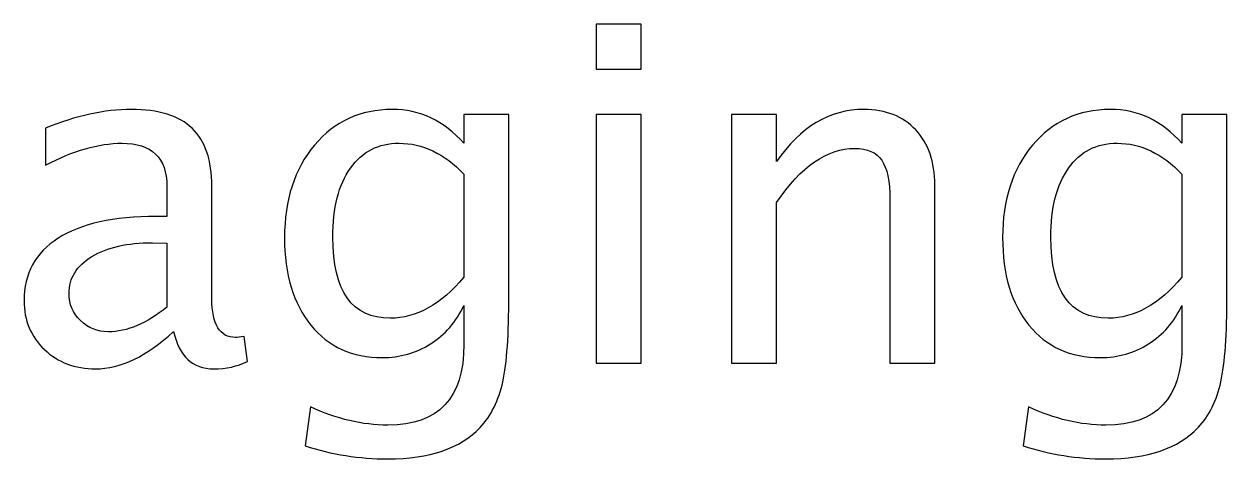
# Model space of a CAD drawing. Header units: centimetres. Extents: x -201 to 63, y -83 to 73.
# Drawn here: x -15.48 to -1.89, y 67.59 to 72.5 of the extents above; entities that cross this region are included whole.
import ezdxf

# ---------------------------------------------------------------- set-up
doc = ezdxf.new("R2010")
doc.units = ezdxf.units.CM
doc.header["$MEASUREMENT"] = 0
doc.layers.add('Layer 1', color=7, linetype='Continuous')

msp = doc.modelspace()

# ---------------------------------------------------------------- linework, layer by layer
at = {"layer": 'Layer 1'}
for points, knots in [([(-9.01695, 71.98832), (-9.01695, 71.98832), (-9.01695, 72.49632), (-9.01695, 72.49632), (-9.01695, 72.49632), (-9.01695, 72.49632), (-8.50895, 72.49632), (-8.50895, 72.49632), (-8.50895, 72.49632), (-8.50895, 72.49632), (-8.50895, 71.98832), (-8.50895, 71.98832), (-8.50895, 71.98832), (-8.50895, 71.98832), (-9.01695, 71.98832), (-9.01695, 71.98832)], [0, 0, 0, 0, 0.2, 0.2, 0.2, 0.2, 0.4, 0.4, 0.4, 0.4, 0.6, 0.6, 0.6, 0.6, 1, 1, 1, 1]), ([(-13.79268, 69.02763), (-14.09783, 68.74717), (-14.39152, 68.60694), (-14.67374, 68.60694), (-14.67374, 68.60694), (-14.9057, 68.60694), (-15.09884, 68.67926), (-15.25142, 68.82478), (-15.25142, 68.82478), (-15.40488, 68.9703), (-15.48161, 69.15375), (-15.48161, 69.37511), (-15.48161, 69.37511), (-15.48161, 69.68115), (-15.35284, 69.91663), (-15.09531, 70.08067), (-15.09531, 70.08067), (-14.83779, 70.24471), (-14.46825, 70.32673), (-13.98671, 70.32673), (-13.98671, 70.32673), (-13.98671, 70.32673), (-13.86765, 70.32673), (-13.86765, 70.32673), (-13.86765, 70.32673), (-13.86765, 70.32673), (-13.86765, 70.66452), (-13.86765, 70.66452), (-13.86765, 70.66452), (-13.86765, 70.98996), (-14.03698, 71.15223), (-14.37653, 71.15223), (-14.37653, 71.15223), (-14.63935, 71.15223), (-14.92686, 71.06933), (-15.23819, 70.90352), (-15.23819, 70.90352), (-15.23819, 70.90352), (-15.23819, 71.32157), (-15.23819, 71.32157), (-15.23819, 71.32157), (-14.896, 71.46268), (-14.5732, 71.53323), (-14.2707, 71.53323), (-14.2707, 71.53323), (-13.95937, 71.53323), (-13.72918, 71.46268), (-13.5819, 71.32068), (-13.5819, 71.32068), (-13.43373, 71.17869), (-13.35965, 70.95997), (-13.35965, 70.66452), (-13.35965, 70.66452), (-13.35965, 70.66452), (-13.35965, 69.39716), (-13.35965, 69.39716), (-13.35965, 69.39716), (-13.35965, 69.107), (-13.27057, 68.96148), (-13.09154, 68.96148), (-13.09154, 68.96148), (-13.06949, 68.96148), (-13.03686, 68.96501), (-12.99364, 68.97207), (-12.99364, 68.97207), (-12.99364, 68.97207), (-12.95748, 68.68984), (-12.95748, 68.68984), (-12.95748, 68.68984), (-13.07301, 68.63428), (-13.20001, 68.60694), (-13.33936, 68.60694), (-13.33936, 68.60694), (-13.57661, 68.60694), (-13.72742, 68.74717), (-13.79268, 69.02763)], [0, 0, 0, 0, 0.05, 0.05, 0.05, 0.05, 0.1, 0.1, 0.1, 0.1, 0.15, 0.15, 0.15, 0.15, 0.2, 0.2, 0.2, 0.2, 0.25, 0.25, 0.25, 0.25, 0.3, 0.3, 0.3, 0.3, 0.35, 0.35, 0.35, 0.35, 0.4, 0.4, 0.4, 0.4, 0.45, 0.45, 0.45, 0.45, 0.5, 0.5, 0.5, 0.5, 0.55, 0.55, 0.55, 0.55, 0.6, 0.6, 0.6, 0.6, 0.65, 0.65, 0.65, 0.65, 0.7, 0.7, 0.7, 0.7, 0.75, 0.75, 0.75, 0.75, 0.8, 0.8, 0.8, 0.8, 0.85, 0.85, 0.85, 0.85, 0.9, 0.9, 0.9, 0.9, 1, 1, 1, 1]), ([(-12.30573, 67.73911), (-12.30573, 67.73911), (-12.24575, 68.17831), (-12.24575, 68.17831), (-12.24575, 68.17831), (-11.95118, 68.04073), (-11.65926, 67.97194), (-11.37086, 67.97194), (-11.37086, 67.97194), (-10.79848, 67.97194), (-10.51185, 68.27533), (-10.51185, 68.88122), (-10.51185, 68.88122), (-10.51185, 68.88122), (-10.51185, 69.3222), (-10.51185, 69.3222), (-10.51185, 69.3222), (-10.60004, 69.13611), (-10.72528, 68.99235), (-10.88844, 68.88916), (-10.88844, 68.88916), (-11.0516, 68.78597), (-11.23328, 68.73394), (-11.43348, 68.73394), (-11.43348, 68.73394), (-11.77303, 68.73394), (-12.04202, 68.85565), (-12.24046, 69.09907), (-12.24046, 69.09907), (-12.4389, 69.34248), (-12.53856, 69.67233), (-12.53856, 70.08861), (-12.53856, 70.08861), (-12.53856, 70.51459), (-12.42567, 70.86207), (-12.19989, 71.13107), (-12.19989, 71.13107), (-11.97323, 71.39918), (-11.68131, 71.53323), (-11.32236, 71.53323), (-11.32236, 71.53323), (-11.00839, 71.53323), (-10.73763, 71.40623), (-10.51185, 71.15135), (-10.51185, 71.15135), (-10.51185, 71.15135), (-10.51185, 71.47503), (-10.51185, 71.47503), (-10.51185, 71.47503), (-10.51185, 71.47503), (-10.00385, 71.47503), (-10.00385, 71.47503), (-10.00385, 71.47503), (-10.00385, 71.47503), (-10.00385, 69.43597), (-10.00385, 69.43597), (-10.00385, 69.43597), (-10.00385, 68.99764), (-10.02678, 68.67309), (-10.07264, 68.4623), (-10.07264, 68.4623), (-10.11762, 68.25152), (-10.20405, 68.07865), (-10.32929, 67.9446), (-10.32929, 67.9446), (-10.55154, 67.70912), (-10.89902, 67.59094), (-11.37086, 67.59094), (-11.37086, 67.59094), (-11.69454, 67.59094), (-12.00587, 67.64033), (-12.30573, 67.73911)], [0, 0, 0, 0, 0.05263158, 0.05263158, 0.05263158, 0.05263158, 0.10526316, 0.10526316, 0.10526316, 0.10526316, 0.15789474, 0.15789474, 0.15789474, 0.15789474, 0.21052632, 0.21052632, 0.21052632, 0.21052632, 0.26315789, 0.26315789, 0.26315789, 0.26315789, 0.31578947, 0.31578947, 0.31578947, 0.31578947, 0.36842105, 0.36842105, 0.36842105, 0.36842105, 0.42105263, 0.42105263, 0.42105263, 0.42105263, 0.47368421, 0.47368421, 0.47368421, 0.47368421, 0.52631579, 0.52631579, 0.52631579, 0.52631579, 0.57894737, 0.57894737, 0.57894737, 0.57894737, 0.63157895, 0.63157895, 0.63157895, 0.63157895, 0.68421053, 0.68421053, 0.68421053, 0.68421053, 0.73684211, 0.73684211, 0.73684211, 0.73684211, 0.78947368, 0.78947368, 0.78947368, 0.78947368, 0.84210526, 0.84210526, 0.84210526, 0.84210526, 0.89473684, 0.89473684, 0.89473684, 0.89473684, 1, 1, 1, 1]), ([(-7.48766, 68.67044), (-7.48766, 68.67044), (-7.48766, 71.47503), (-7.48766, 71.47503), (-7.48766, 71.47503), (-7.48766, 71.47503), (-6.97966, 71.47503), (-6.97966, 71.47503), (-6.97966, 71.47503), (-6.97966, 71.47503), (-6.97966, 70.94498), (-6.97966, 70.94498), (-6.97966, 70.94498), (-6.71067, 71.33744), (-6.38082, 71.53323), (-5.991, 71.53323), (-5.991, 71.53323), (-5.74582, 71.53323), (-5.55091, 71.4565), (-5.40715, 71.30216), (-5.40715, 71.30216), (-5.26339, 71.14871), (-5.19107, 70.94145), (-5.19107, 70.68216), (-5.19107, 70.68216), (-5.19107, 70.68216), (-5.19107, 68.67044), (-5.19107, 68.67044), (-5.19107, 68.67044), (-5.19107, 68.67044), (-5.69908, 68.67044), (-5.69908, 68.67044), (-5.69908, 68.67044), (-5.69908, 68.67044), (-5.69908, 70.51635), (-5.69908, 70.51635), (-5.69908, 70.51635), (-5.69908, 70.72449), (-5.72994, 70.87266), (-5.7908, 70.96085), (-5.7908, 70.96085), (-5.85253, 71.04993), (-5.95396, 71.09402), (-6.09595, 71.09402), (-6.09595, 71.09402), (-6.40816, 71.09402), (-6.70273, 70.8903), (-6.97966, 70.48284), (-6.97966, 70.48284), (-6.97966, 70.48284), (-6.97966, 68.67044), (-6.97966, 68.67044), (-6.97966, 68.67044), (-6.97966, 68.67044), (-7.48766, 68.67044), (-7.48766, 68.67044)], [0, 0, 0, 0, 0.06666667, 0.06666667, 0.06666667, 0.06666667, 0.13333333, 0.13333333, 0.13333333, 0.13333333, 0.2, 0.2, 0.2, 0.2, 0.26666667, 0.26666667, 0.26666667, 0.26666667, 0.33333333, 0.33333333, 0.33333333, 0.33333333, 0.4, 0.4, 0.4, 0.4, 0.46666667, 0.46666667, 0.46666667, 0.46666667, 0.53333333, 0.53333333, 0.53333333, 0.53333333, 0.6, 0.6, 0.6, 0.6, 0.66666667, 0.66666667, 0.66666667, 0.66666667, 0.73333333, 0.73333333, 0.73333333, 0.73333333, 0.8, 0.8, 0.8, 0.8, 0.86666667, 0.86666667, 0.86666667, 0.86666667, 1, 1, 1, 1]), ([(-4.19272, 67.73911), (-4.19272, 67.73911), (-4.13274, 68.17831), (-4.13274, 68.17831), (-4.13274, 68.17831), (-3.83817, 68.04073), (-3.54625, 67.97194), (-3.25785, 67.97194), (-3.25785, 67.97194), (-2.68547, 67.97194), (-2.39884, 68.27533), (-2.39884, 68.88122), (-2.39884, 68.88122), (-2.39884, 68.88122), (-2.39884, 69.3222), (-2.39884, 69.3222), (-2.39884, 69.3222), (-2.48703, 69.13611), (-2.61227, 68.99235), (-2.77543, 68.88916), (-2.77543, 68.88916), (-2.93859, 68.78597), (-3.12027, 68.73394), (-3.32047, 68.73394), (-3.32047, 68.73394), (-3.66002, 68.73394), (-3.92901, 68.85565), (-4.12745, 69.09907), (-4.12745, 69.09907), (-4.32589, 69.34248), (-4.42555, 69.67233), (-4.42555, 70.08861), (-4.42555, 70.08861), (-4.42555, 70.51459), (-4.31266, 70.86207), (-4.08688, 71.13107), (-4.08688, 71.13107), (-3.86022, 71.39918), (-3.5683, 71.53323), (-3.20935, 71.53323), (-3.20935, 71.53323), (-2.89538, 71.53323), (-2.62462, 71.40623), (-2.39884, 71.15135), (-2.39884, 71.15135), (-2.39884, 71.15135), (-2.39884, 71.47503), (-2.39884, 71.47503), (-2.39884, 71.47503), (-2.39884, 71.47503), (-1.89084, 71.47503), (-1.89084, 71.47503), (-1.89084, 71.47503), (-1.89084, 71.47503), (-1.89084, 69.43597), (-1.89084, 69.43597), (-1.89084, 69.43597), (-1.89084, 68.99764), (-1.91377, 68.67309), (-1.95963, 68.4623), (-1.95963, 68.4623), (-2.00461, 68.25152), (-2.09104, 68.07865), (-2.21628, 67.9446), (-2.21628, 67.9446), (-2.43853, 67.70912), (-2.78601, 67.59094), (-3.25785, 67.59094), (-3.25785, 67.59094), (-3.58153, 67.59094), (-3.89286, 67.64033), (-4.19272, 67.73911)], [0, 0, 0, 0, 0.05263158, 0.05263158, 0.05263158, 0.05263158, 0.10526316, 0.10526316, 0.10526316, 0.10526316, 0.15789474, 0.15789474, 0.15789474, 0.15789474, 0.21052632, 0.21052632, 0.21052632, 0.21052632, 0.26315789, 0.26315789, 0.26315789, 0.26315789, 0.31578947, 0.31578947, 0.31578947, 0.31578947, 0.36842105, 0.36842105, 0.36842105, 0.36842105, 0.42105263, 0.42105263, 0.42105263, 0.42105263, 0.47368421, 0.47368421, 0.47368421, 0.47368421, 0.52631579, 0.52631579, 0.52631579, 0.52631579, 0.57894737, 0.57894737, 0.57894737, 0.57894737, 0.63157895, 0.63157895, 0.63157895, 0.63157895, 0.68421053, 0.68421053, 0.68421053, 0.68421053, 0.73684211, 0.73684211, 0.73684211, 0.73684211, 0.78947368, 0.78947368, 0.78947368, 0.78947368, 0.84210526, 0.84210526, 0.84210526, 0.84210526, 0.89473684, 0.89473684, 0.89473684, 0.89473684, 1, 1, 1, 1]), ([(-9.01695, 68.67044), (-9.01695, 68.67044), (-9.01695, 71.47503), (-9.01695, 71.47503), (-9.01695, 71.47503), (-9.01695, 71.47503), (-8.50895, 71.47503), (-8.50895, 71.47503), (-8.50895, 71.47503), (-8.50895, 71.47503), (-8.50895, 68.67044), (-8.50895, 68.67044), (-8.50895, 68.67044), (-8.50895, 68.67044), (-9.01695, 68.67044), (-9.01695, 68.67044)], [0, 0, 0, 0, 0.2, 0.2, 0.2, 0.2, 0.4, 0.4, 0.4, 0.4, 0.6, 0.6, 0.6, 0.6, 1, 1, 1, 1]), ([(-10.51185, 69.64058), (-10.51185, 69.64058), (-10.51185, 70.80386), (-10.51185, 70.80386), (-10.51185, 70.80386), (-10.73586, 71.03582), (-10.98016, 71.15223), (-11.24386, 71.15223), (-11.24386, 71.15223), (-11.47846, 71.15223), (-11.66191, 71.05875), (-11.7942, 70.87089), (-11.7942, 70.87089), (-11.92737, 70.68392), (-11.99352, 70.42375), (-11.99352, 70.09214), (-11.99352, 70.09214), (-11.99352, 69.48271), (-11.77744, 69.17844), (-11.34441, 69.17844), (-11.34441, 69.17844), (-11.04984, 69.17844), (-10.77202, 69.33278), (-10.51185, 69.64058)], [0, 0, 0, 0, 0.14285714, 0.14285714, 0.14285714, 0.14285714, 0.28571429, 0.28571429, 0.28571429, 0.28571429, 0.42857143, 0.42857143, 0.42857143, 0.42857143, 0.57142857, 0.57142857, 0.57142857, 0.57142857, 0.71428571, 0.71428571, 0.71428571, 0.71428571, 1, 1, 1, 1]), ([(-2.39884, 69.64058), (-2.39884, 69.64058), (-2.39884, 70.80386), (-2.39884, 70.80386), (-2.39884, 70.80386), (-2.62285, 71.03582), (-2.86715, 71.15223), (-3.13085, 71.15223), (-3.13085, 71.15223), (-3.36545, 71.15223), (-3.5489, 71.05875), (-3.68119, 70.87089), (-3.68119, 70.87089), (-3.81436, 70.68392), (-3.88051, 70.42375), (-3.88051, 70.09214), (-3.88051, 70.09214), (-3.88051, 69.48271), (-3.66443, 69.17844), (-3.2314, 69.17844), (-3.2314, 69.17844), (-2.93683, 69.17844), (-2.65901, 69.33278), (-2.39884, 69.64058)], [0, 0, 0, 0, 0.14285714, 0.14285714, 0.14285714, 0.14285714, 0.28571429, 0.28571429, 0.28571429, 0.28571429, 0.42857143, 0.42857143, 0.42857143, 0.42857143, 0.57142857, 0.57142857, 0.57142857, 0.57142857, 0.71428571, 0.71428571, 0.71428571, 0.71428571, 1, 1, 1, 1]), ([(-13.86765, 69.30456), (-13.86765, 69.30456), (-13.86765, 70.02511), (-13.86765, 70.02511), (-13.86765, 70.02511), (-13.86765, 70.02511), (-14.03081, 70.0304), (-14.03081, 70.0304), (-14.03081, 70.0304), (-14.31303, 70.0304), (-14.54057, 69.97836), (-14.71431, 69.87429), (-14.71431, 69.87429), (-14.88718, 69.76934), (-14.97361, 69.63088), (-14.97361, 69.45802), (-14.97361, 69.45802), (-14.97361, 69.33719), (-14.93039, 69.23488), (-14.84484, 69.1511), (-14.84484, 69.1511), (-14.75841, 69.06732), (-14.65346, 69.02498), (-14.52911, 69.02498), (-14.52911, 69.02498), (-14.31744, 69.02498), (-14.09695, 69.11847), (-13.86765, 69.30456)], [0, 0, 0, 0, 0.125, 0.125, 0.125, 0.125, 0.25, 0.25, 0.25, 0.25, 0.375, 0.375, 0.375, 0.375, 0.5, 0.5, 0.5, 0.5, 0.625, 0.625, 0.625, 0.625, 0.75, 0.75, 0.75, 0.75, 1, 1, 1, 1])]:
    msp.add_open_spline(points, degree=3, knots=knots, dxfattribs=at)

doc.saveas('drawing.dxf')
